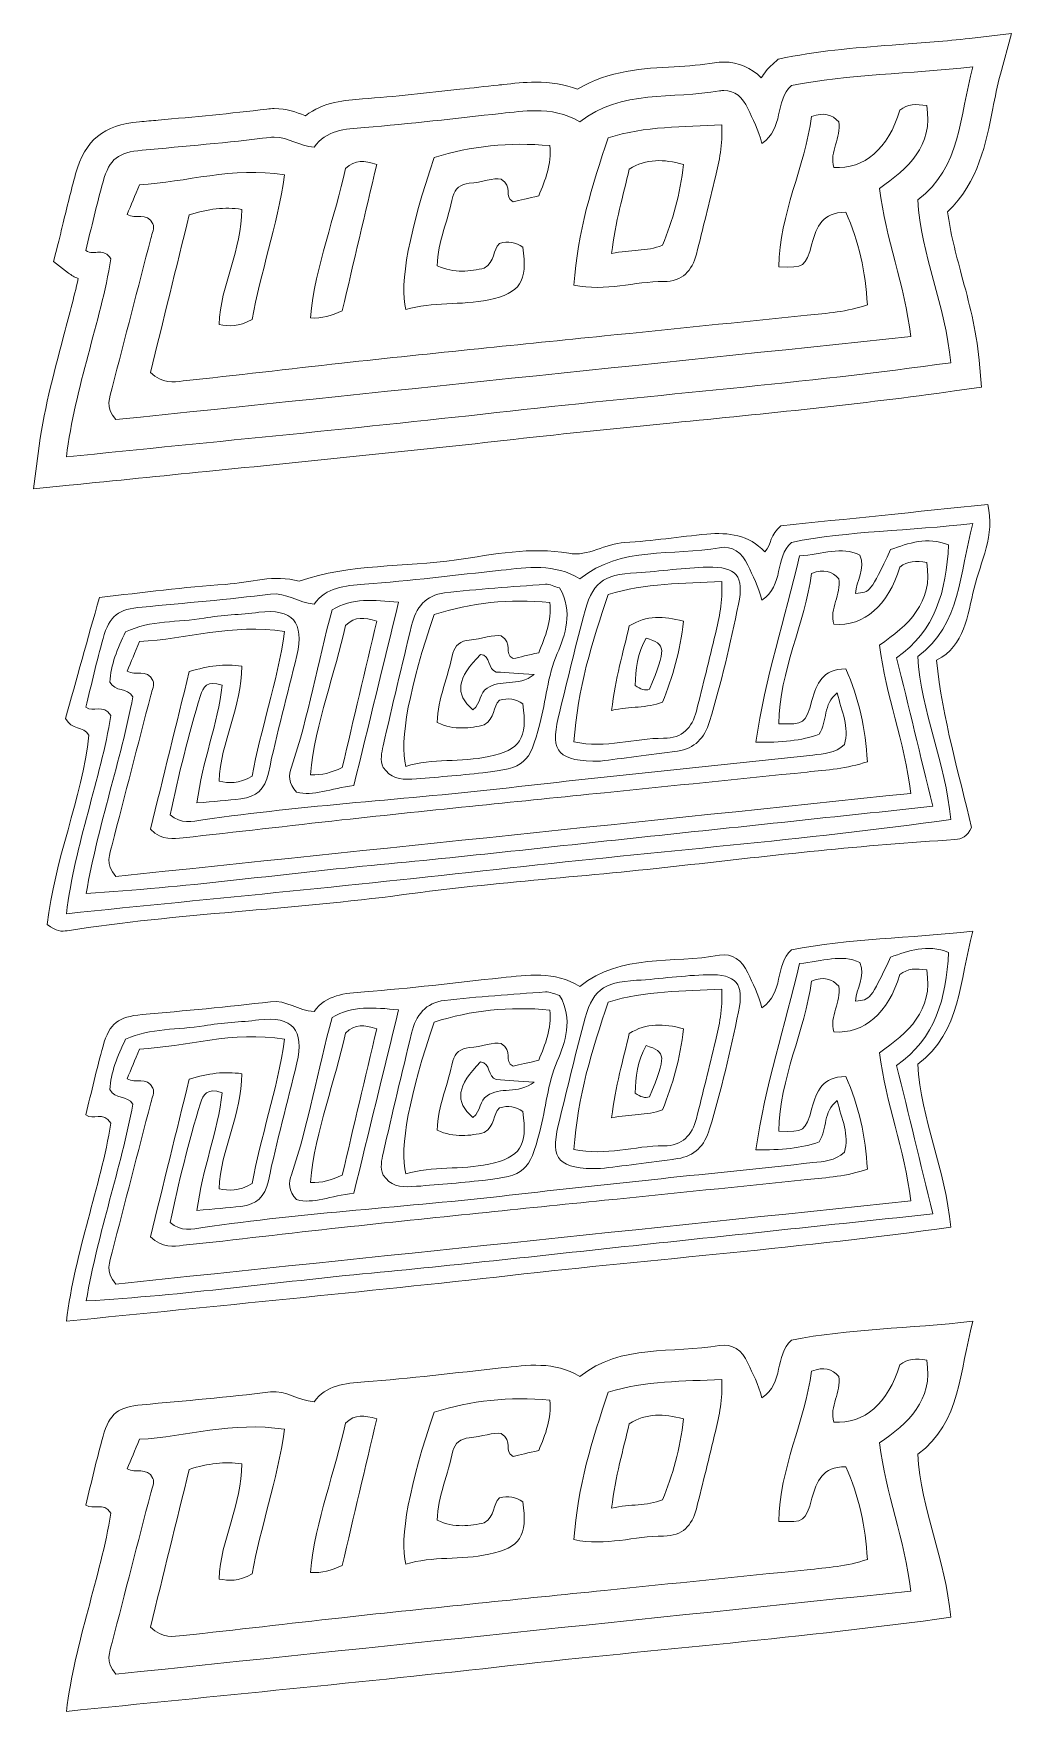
# Model space of a CAD drawing. Header units: inches. Extents: x 41 to 162, y 38 to 246.
import ezdxf

# ---------------------------------------------------------------- set-up
doc = ezdxf.new("R2010")
doc.units = ezdxf.units.IN
doc.header["$MEASUREMENT"] = 0
doc.layers.add('Calque 1', color=7, linetype='Continuous')

# ---------------------------------------------------------------- blocks, each defined once
blk = doc.blocks.new('block 2')
at = {"layer": 'Calque 1', "lineweight": 0}
for points, knots in [([(157.57, 86.29), (149.66, 85.37), (142.22, 85.39), (135.13, 83.96), (132.98, 82.02), (134.25, 78.66), (131.45, 76.81), (131.05, 78.54), (130.31, 79.8), (129.73, 81.13), (129.04, 82.69), (127.75, 83.58), (126.23, 83.3), (120.4, 82.25), (114.07, 83.56), (108.94, 79.46), (105.75, 81.38), (102.47, 80.87), (99.19, 80.52), (93.55, 79.92), (87.92, 79.21), (82.27, 78.79), (79.81, 78.6), (77.53, 78.42), (76.04, 76.33), (74.04, 76.46), (72.6, 77.8), (70.62, 77.56), (65.35, 76.9), (60.04, 76.45), (54.74, 75.96), (51.82, 75.69), (50.72, 74.94), (49.91, 72.06), (49.12, 69.25), (48.48, 66.39), (47.78, 63.56), (48.69, 62.86), (49.92, 64.04), (50.89, 62.54), (49.59, 54.63), (46.47, 46.76), (45.37, 38.02), (63.99, 39.93), (82.17, 41.64), (100.31, 43.69), (118.41, 45.73), (136.59, 47.11), (154.83, 49.67), (154.18, 56.8), (151.18, 62.99), (150.75, 69.83), (156.17, 73.87), (155.88, 80.1), (157.57, 86.29)], [0, 0, 0, 0, 1, 1, 1, 2, 2, 2, 3, 3, 3, 4, 4, 4, 5, 5, 5, 6, 6, 6, 7, 7, 7, 8, 8, 8, 9, 9, 9, 10, 10, 10, 11, 11, 11, 12, 12, 12, 13, 13, 13, 14, 14, 14, 15, 15, 15, 16, 16, 16, 17, 17, 17, 18, 18, 18, 18]), ([(51.04, 46.56), (52.62, 52.73), (54.23, 58.89), (55.82, 65.05), (55.99, 65.7), (56.3, 66.35), (56.09, 66.86), (55.33, 68.39), (53.89, 67.36), (52.9, 68.03), (53.38, 69.18), (53.85, 70.32), (54.43, 71.69), (60.21, 72), (65.89, 73.95), (72.39, 72.93), (71.43, 66.54), (69.4, 60.69), (68.36, 55.04), (66.67, 54.04), (65.48, 54.19), (64.27, 54.4), (64.47, 59.35), (67.11, 63.63), (67.08, 68.64), (64.91, 68.96), (62.97, 68.7), (60.58, 67.97), (58.98, 61.47), (57.34, 54.81), (55.78, 48.46), (57.3, 47.01), (58.62, 47.29), (59.82, 47.42), (66.37, 48.1), (72.9, 48.9), (79.45, 49.62), (85.09, 50.24), (90.74, 50.81), (96.39, 51.4), (101.58, 51.94), (106.78, 52.46), (111.98, 52.99), (120.34, 53.84), (128.69, 54.69), (137.05, 55.55), (139.51, 55.8), (141.99, 55.96), (144.52, 56.83), (144.27, 60.9), (143.48, 64.69), (141.83, 68.3), (138.92, 68.29), (138.23, 66.48), (137.66, 64.39), (136.87, 61.49), (136.68, 61.42), (133.54, 61.53), (133.64, 68.09), (136.79, 73.93), (137.6, 80.11), (139.16, 80.71), (140.14, 80.39), (140.97, 79.47), (141.33, 77.51), (139.77, 75.77), (140.37, 73.83), (144.14, 73.56), (147.08, 76.13), (148.54, 80.91), (149.46, 81.69), (150.56, 81.7), (151.86, 81.48), (152.74, 76.46), (149.5, 73.69), (146.03, 71.24), (146.74, 64.97), (149.14, 59.35), (149.89, 52.9), (116.81, 49.45), (84.01, 46.02), (51.49, 42.63), (50.13, 44.17), (50.74, 45.38), (51.04, 46.56)], [0, 0, 0, 0, 1, 1, 1, 2, 2, 2, 3, 3, 3, 4, 4, 4, 5, 5, 5, 6, 6, 6, 7, 7, 7, 8, 8, 8, 9, 9, 9, 10, 10, 10, 11, 11, 11, 12, 12, 12, 13, 13, 13, 14, 14, 14, 15, 15, 15, 16, 16, 16, 17, 17, 17, 18, 18, 18, 19, 19, 19, 20, 20, 20, 21, 21, 21, 22, 22, 22, 23, 23, 23, 24, 24, 24, 25, 25, 25, 26, 26, 26, 27, 27, 27, 28, 28, 28, 28]), ([(125.72, 72.67), (124.93, 69.48), (124.16, 66.28), (123.35, 63.1), (122.81, 61.03), (121.63, 59.71), (119.29, 59.72), (115.71, 59.73), (112.17, 58.43), (108.2, 59.28), (108.62, 65.81), (110.44, 71.61), (112.44, 77.51), (117.05, 78.96), (121.71, 78.84), (126.49, 79.1), (126.6, 76.61), (126.21, 74.64), (125.72, 72.67)], [0, 0, 0, 0, 1, 1, 1, 2, 2, 2, 3, 3, 3, 4, 4, 4, 5, 5, 5, 6, 6, 6, 6]), ([(103.84, 70.31), (102.52, 70.01), (101.54, 69.78), (100.69, 69.58), (99.4, 70.22), (100.76, 71.46), (99.18, 72.39), (98.3, 72.59), (96.77, 71.99), (95.23, 71.88), (94.25, 71.81), (93.41, 71.18), (93.22, 70.26), (92.64, 67.4), (91.37, 64.68), (91.26, 61.68), (93.42, 60.66), (95.39, 60.99), (97.1, 61.36), (98.46, 62.18), (98.11, 63.64), (98.99, 64.44), (100.04, 64.75), (100.99, 64.57), (101.87, 63.97), (102.51, 59.68), (101.55, 58.3), (97.65, 57.46), (94.2, 56.72), (90.69, 57.27), (87.38, 56.24), (86.53, 59.42), (87.9, 66.29), (90.9, 75.05), (95.44, 76.49), (100.2, 77), (105.21, 76.53), (105.44, 74.18), (104.67, 72.34), (103.84, 70.31)], [0, 0, 0, 0, 1, 1, 1, 2, 2, 2, 3, 3, 3, 4, 4, 4, 5, 5, 5, 6, 6, 6, 7, 7, 7, 8, 8, 8, 9, 9, 9, 10, 10, 10, 11, 11, 11, 12, 12, 12, 13, 13, 13, 13]), ([(83.78, 74.22), (82.35, 68.11), (80.94, 62.13), (79.52, 56.09), (78.11, 55.45), (77.06, 55.13), (75.57, 55.2), (76.2, 61.78), (78.69, 67.74), (79.91, 73.68), (81.15, 74.87), (82.2, 74.66), (83.78, 74.22)], [0, 0, 0, 0, 1, 1, 1, 2, 2, 2, 3, 3, 3, 4, 4, 4, 4]), ([(121.74, 74.22), (119.26, 74.86), (117.21, 74.97), (115.03, 73.62), (114.33, 70.41), (113.31, 67.14), (112.86, 63.18), (115.23, 63.7), (117.14, 63.42), (119.17, 64.19), (120.39, 67.27), (121.37, 70.46), (121.74, 74.22)], [0, 0, 0, 0, 1, 1, 1, 2, 2, 2, 3, 3, 3, 4, 4, 4, 4])]:
    blk.add_open_spline(points, degree=3, knots=knots, dxfattribs=at)

msp = doc.modelspace()

# ---------------------------------------------------------------- linework, layer by layer
at = {"layer": 'Calque 1', "lineweight": 0}
for points, knots in [([(162.35, 245.62), (162.35, 245.62), (157.17, 245.02), (157.17, 245.02), (154.23, 244.68), (151.31, 244.46), (148.49, 244.26), (143.63, 243.91), (139.05, 243.57), (134.44, 242.64), (134.44, 242.64), (133.49, 242.45), (133.49, 242.45), (133.49, 242.45), (132.77, 241.81), (132.77, 241.81), (132.18, 241.28), (131.73, 240.71), (131.39, 240.13), (130.15, 241.39), (128.54, 242.1), (126.77, 242.1), (126.38, 242.1), (125.99, 242.07), (125.6, 242), (124.04, 241.72), (122.38, 241.62), (120.62, 241.52), (116.81, 241.31), (112.57, 241.07), (108.62, 238.73), (107.06, 239.32), (105.35, 239.6), (103.46, 239.6), (102.05, 239.6), (100.72, 239.46), (99.43, 239.31), (99.22, 239.29), (99.02, 239.27), (98.82, 239.25), (97.24, 239.08), (95.63, 238.9), (94.08, 238.73), (90.12, 238.28), (86.02, 237.83), (82.01, 237.53), (79.91, 237.37), (77.21, 237.17), (74.96, 235.46), (74.93, 235.47), (74.9, 235.48), (74.87, 235.49), (73.88, 235.87), (72.65, 236.34), (71.11, 236.34), (70.8, 236.34), (70.49, 236.32), (70.19, 236.28), (65.73, 235.72), (61.15, 235.31), (56.73, 234.91), (55.96, 234.84), (55.19, 234.77), (54.42, 234.7), (49.93, 234.28), (47.71, 232.48), (46.52, 228.25), (45.95, 226.22), (45.45, 224.17), (44.98, 222.2), (44.77, 221.34), (44.57, 220.48), (44.36, 219.63), (44.36, 219.63), (43.8, 217.4), (43.8, 217.4), (43.8, 217.4), (45.62, 215.99), (45.62, 215.99), (45.99, 215.71), (46.4, 215.48), (46.83, 215.32), (46.31, 212.93), (45.66, 210.52), (44.99, 208), (43.77, 203.45), (42.51, 198.75), (41.87, 193.68), (41.87, 193.68), (41.31, 189.28), (41.31, 189.28), (41.31, 189.28), (45.73, 189.73), (45.73, 189.73), (51.43, 190.31), (57.17, 190.89), (62.72, 191.44), (75.2, 192.69), (88.1, 193.98), (100.7, 195.4), (107.27, 196.15), (113.97, 196.81), (120.46, 197.46), (131.86, 198.59), (143.65, 199.76), (155.32, 201.4), (155.32, 201.4), (158.65, 201.86), (158.65, 201.86), (158.65, 201.86), (158.34, 205.21), (158.34, 205.21), (158, 208.99), (157.08, 212.42), (156.18, 215.74), (155.46, 218.43), (154.77, 220.99), (154.44, 223.56), (158.28, 227.29), (159.21, 232.06), (160.04, 236.33), (160.31, 237.74), (160.6, 239.2), (160.98, 240.59), (160.98, 240.59), (162.35, 245.62), (162.35, 245.62), (162.35, 245.62), (162.35, 245.62), (162.35, 245.62)], [0, 0, 0, 0, 1, 1, 1, 2, 2, 2, 3, 3, 3, 4, 4, 4, 5, 5, 5, 6, 6, 6, 7, 7, 7, 8, 8, 8, 9, 9, 9, 10, 10, 10, 11, 11, 11, 12, 12, 12, 13, 13, 13, 14, 14, 14, 15, 15, 15, 16, 16, 16, 17, 17, 17, 18, 18, 18, 19, 19, 19, 20, 20, 20, 21, 21, 21, 22, 22, 22, 23, 23, 23, 24, 24, 24, 25, 25, 25, 26, 26, 26, 27, 27, 27, 28, 28, 28, 29, 29, 29, 30, 30, 30, 31, 31, 31, 32, 32, 32, 33, 33, 33, 34, 34, 34, 35, 35, 35, 36, 36, 36, 37, 37, 37, 38, 38, 38, 39, 39, 39, 40, 40, 40, 41, 41, 41, 42, 42, 42, 43, 43, 43, 43]), ([(157.57, 241.51), (155.88, 235.33), (156.17, 229.1), (150.75, 225.05), (151.18, 218.22), (154.18, 212.02), (154.83, 204.89), (136.59, 202.34), (118.41, 200.95), (100.31, 198.91), (82.17, 196.86), (63.99, 195.15), (45.37, 193.24), (46.47, 201.99), (49.59, 209.85), (50.89, 217.76), (50.45, 218.45), (49.95, 218.57), (49.45, 218.57), (49.17, 218.57), (48.89, 218.53), (48.62, 218.53), (48.32, 218.53), (48.04, 218.58), (47.78, 218.78), (48.48, 221.61), (49.12, 224.47), (49.91, 227.29), (50.72, 230.16), (51.82, 230.91), (54.74, 231.18), (60.04, 231.67), (65.35, 232.12), (70.62, 232.78), (70.79, 232.8), (70.95, 232.81), (71.11, 232.81), (72.84, 232.81), (74.21, 231.67), (76.04, 231.56), (77.53, 233.64), (79.81, 233.82), (82.27, 234.01), (87.92, 234.43), (93.55, 235.14), (99.19, 235.74), (100.62, 235.89), (102.04, 236.07), (103.46, 236.07), (105.3, 236.07), (107.14, 235.77), (108.94, 234.68), (114.07, 238.78), (120.4, 237.47), (126.23, 238.53), (126.41, 238.56), (126.59, 238.58), (126.77, 238.58), (128.06, 238.58), (129.12, 237.72), (129.73, 236.35), (130.31, 235.02), (131.05, 233.77), (131.45, 232.03), (134.25, 233.88), (132.98, 237.25), (135.13, 239.19), (142.22, 240.61), (149.66, 240.59), (157.57, 241.51)], [0, 0, 0, 0, 1, 1, 1, 2, 2, 2, 3, 3, 3, 4, 4, 4, 5, 5, 5, 6, 6, 6, 7, 7, 7, 8, 8, 8, 9, 9, 9, 10, 10, 10, 11, 11, 11, 12, 12, 12, 13, 13, 13, 14, 14, 14, 15, 15, 15, 16, 16, 16, 17, 17, 17, 18, 18, 18, 19, 19, 19, 20, 20, 20, 21, 21, 21, 22, 22, 22, 23, 23, 23, 23]), ([(51.04, 201.78), (52.62, 207.95), (54.23, 214.11), (55.82, 220.27), (55.99, 220.93), (56.3, 221.57), (56.09, 222.09), (55.33, 223.61), (53.89, 222.58), (52.9, 223.25), (53.38, 224.4), (53.85, 225.54), (54.43, 226.91), (60.21, 227.22), (65.89, 229.18), (72.39, 228.15), (71.43, 221.76), (69.4, 215.91), (68.36, 210.26), (66.67, 209.26), (65.48, 209.41), (64.27, 209.63), (64.47, 214.57), (67.11, 218.86), (67.08, 223.87), (64.91, 224.18), (62.97, 223.93), (60.58, 223.19), (58.98, 216.69), (57.34, 210.04), (55.78, 203.69), (57.3, 202.23), (58.62, 202.51), (59.82, 202.64), (66.37, 203.33), (72.9, 204.12), (79.45, 204.84), (85.09, 205.46), (90.74, 206.04), (96.39, 206.62), (101.58, 207.16), (106.78, 207.68), (111.98, 208.21), (120.34, 209.06), (128.69, 209.91), (137.05, 210.77), (139.51, 211.02), (141.99, 211.18), (144.52, 212.05), (144.27, 216.12), (143.48, 219.91), (141.83, 223.52), (138.92, 223.51), (138.23, 221.71), (137.66, 219.62), (136.87, 216.71), (136.68, 216.65), (133.54, 216.75), (133.64, 223.32), (136.79, 229.16), (137.6, 235.34), (139.16, 235.94), (140.14, 235.61), (140.97, 234.69), (141.33, 232.74), (139.77, 230.99), (140.37, 229.05), (144.14, 228.78), (147.08, 231.35), (148.54, 236.13), (149.46, 236.91), (150.56, 236.92), (151.86, 236.71), (152.74, 231.68), (149.5, 228.91), (146.03, 226.47), (146.74, 220.2), (149.14, 214.58), (149.89, 208.12), (116.81, 204.67), (84.01, 201.24), (51.49, 197.85), (50.13, 199.4), (50.74, 200.6), (51.04, 201.78)], [0, 0, 0, 0, 1, 1, 1, 2, 2, 2, 3, 3, 3, 4, 4, 4, 5, 5, 5, 6, 6, 6, 7, 7, 7, 8, 8, 8, 9, 9, 9, 10, 10, 10, 11, 11, 11, 12, 12, 12, 13, 13, 13, 14, 14, 14, 15, 15, 15, 16, 16, 16, 17, 17, 17, 18, 18, 18, 19, 19, 19, 20, 20, 20, 21, 21, 21, 22, 22, 22, 23, 23, 23, 24, 24, 24, 25, 25, 25, 26, 26, 26, 27, 27, 27, 28, 28, 28, 28]), ([(126.49, 234.33), (121.71, 234.07), (117.05, 234.18), (112.44, 232.73), (110.44, 226.83), (108.62, 221.03), (108.2, 214.5), (112.17, 213.65), (115.71, 214.96), (119.29, 214.94), (121.63, 214.94), (122.81, 216.25), (123.35, 218.32), (124.16, 221.51), (124.93, 224.7), (125.72, 227.89), (126.21, 229.86), (126.6, 231.84), (126.49, 234.33)], [0, 0, 0, 0, 1, 1, 1, 2, 2, 2, 3, 3, 3, 4, 4, 4, 5, 5, 5, 6, 6, 6, 6]), ([(103.84, 225.53), (102.52, 225.23), (101.54, 225), (100.69, 224.8), (99.4, 225.45), (100.76, 226.68), (99.18, 227.61), (98.3, 227.81), (96.77, 227.21), (95.23, 227.1), (94.25, 227.03), (93.41, 226.4), (93.22, 225.48), (92.64, 222.62), (91.37, 219.9), (91.26, 216.9), (93.42, 215.88), (95.39, 216.21), (97.1, 216.59), (98.46, 217.4), (98.11, 218.87), (98.99, 219.66), (100.04, 219.97), (100.99, 219.79), (101.87, 219.2), (102.51, 214.91), (101.55, 213.52), (97.65, 212.68), (94.2, 211.95), (90.69, 212.49), (87.38, 211.47), (86.53, 214.65), (87.9, 221.51), (90.9, 230.27), (95.44, 231.71), (100.2, 232.22), (105.21, 231.75), (105.44, 229.4), (104.67, 227.56), (103.84, 225.53)], [0, 0, 0, 0, 1, 1, 1, 2, 2, 2, 3, 3, 3, 4, 4, 4, 5, 5, 5, 6, 6, 6, 7, 7, 7, 8, 8, 8, 9, 9, 9, 10, 10, 10, 11, 11, 11, 12, 12, 12, 13, 13, 13, 13]), ([(83.78, 229.44), (82.35, 223.34), (80.94, 217.35), (79.52, 211.32), (78.11, 210.68), (77.06, 210.36), (75.57, 210.43), (76.2, 217), (78.69, 222.97), (79.91, 228.91), (81.15, 230.09), (82.2, 229.89), (83.78, 229.44)], [0, 0, 0, 0, 1, 1, 1, 2, 2, 2, 3, 3, 3, 4, 4, 4, 4]), ([(119.17, 219.42), (117.14, 218.64), (115.23, 218.92), (112.86, 218.4), (113.31, 222.36), (114.33, 225.63), (115.03, 228.84), (117.21, 230.19), (119.26, 230.08), (121.74, 229.44), (121.37, 225.69), (120.39, 222.5), (119.17, 219.42)], [0, 0, 0, 0, 1, 1, 1, 2, 2, 2, 3, 3, 3, 4, 4, 4, 4]), ([(43, 135.38), (43.88, 143.33), (47.27, 150.92), (48.17, 158.81), (47.47, 160), (46, 159.37), (45.27, 160.87), (46.59, 165.61), (48.01, 170.69), (49.46, 175.86), (54.94, 176.44), (59.99, 177.15), (65.07, 177.47), (68.1, 177.66), (71.12, 178.77), (74.19, 177.85), (80.49, 180.09), (87.19, 179.55), (93.67, 180.5), (98.22, 181.17), (102.83, 182.15), (107.55, 181.31), (109.93, 180.88), (112.08, 182.53), (114.5, 182.65), (117.89, 182.83), (121.27, 183.38), (124.65, 183.69), (127.32, 183.93), (129.86, 183.58), (131.82, 181.5), (132.68, 182.4), (132.45, 183.64), (133.82, 184.72), (141.9, 185.55), (150.54, 186.44), (159.42, 187.36), (160.35, 183.53), (158.53, 180.29), (157.72, 176.99), (156.91, 173.66), (156.62, 169.87), (153.09, 168.09), (153.8, 160.72), (155.91, 154), (157.39, 147.38), (156.9, 146.29), (156.18, 145.94), (155.36, 145.89), (144.07, 145.22), (132.83, 143.95), (121.59, 142.67), (110.1, 141.36), (98.54, 140.63), (87.09, 139.08), (73.26, 137.21), (59.29, 136.78), (45.49, 134.62), (44.81, 134.51), (44.13, 134.49), (43, 135.38)], [0, 0, 0, 0, 1, 1, 1, 2, 2, 2, 3, 3, 3, 4, 4, 4, 5, 5, 5, 6, 6, 6, 7, 7, 7, 8, 8, 8, 9, 9, 9, 10, 10, 10, 11, 11, 11, 12, 12, 12, 13, 13, 13, 14, 14, 14, 15, 15, 15, 16, 16, 16, 17, 17, 17, 18, 18, 18, 19, 19, 19, 20, 20, 20, 20]), ([(45.37, 136.72), (63.99, 138.63), (82.17, 140.34), (100.31, 142.39), (118.41, 144.43), (136.59, 145.82), (154.83, 148.37), (154.18, 155.5), (151.18, 161.7), (150.75, 168.53), (156.17, 172.58), (155.88, 178.81), (157.57, 185), (149.66, 184.08), (142.22, 184.09), (135.13, 182.67), (132.98, 180.73), (134.25, 177.36), (131.45, 175.51), (131.05, 177.25), (130.31, 178.51), (129.73, 179.83), (129.04, 181.39), (127.75, 182.28), (126.23, 182.01), (120.4, 180.95), (114.07, 182.26), (108.94, 178.16), (105.75, 180.08), (102.47, 179.57), (99.19, 179.22), (93.55, 178.62), (87.92, 177.91), (82.27, 177.49), (79.81, 177.31), (77.53, 177.12), (76.04, 175.04), (74.04, 175.16), (72.6, 176.51), (70.62, 176.26), (65.35, 175.6), (60.04, 175.15), (54.74, 174.66), (51.82, 174.4), (50.72, 173.64), (49.91, 170.77), (49.12, 167.95), (48.48, 165.09), (47.78, 162.26), (48.69, 161.56), (49.92, 162.75), (50.89, 161.24), (49.59, 153.33), (46.47, 145.47), (45.37, 136.72)], [0, 0, 0, 0, 1, 1, 1, 2, 2, 2, 3, 3, 3, 4, 4, 4, 5, 5, 5, 6, 6, 6, 7, 7, 7, 8, 8, 8, 9, 9, 9, 10, 10, 10, 11, 11, 11, 12, 12, 12, 13, 13, 13, 14, 14, 14, 15, 15, 15, 16, 16, 16, 17, 17, 17, 18, 18, 18, 18]), ([(136.11, 180.98), (139, 181.23), (141.3, 182.22), (143.59, 181.1), (144.35, 179.32), (143.1, 177.91), (143.04, 176.35), (144.88, 176.48), (144.88, 176.48), (147.39, 181.77), (149.61, 182.55), (151.91, 183.44), (154.57, 182.35), (154.28, 176.68), (152.93, 171.7), (148.14, 168.39), (149.65, 162.21), (151.06, 156.4), (152.61, 150.01), (140.76, 148.75), (129.22, 147.52), (117.67, 146.3), (106.16, 145.08), (94.65, 143.77), (83.12, 142.69), (71.53, 141.59), (59.99, 139.95), (47.83, 139.24), (49.34, 147.89), (52.12, 155.68), (53.6, 163.57), (52.87, 164.75), (51.43, 164.12), (50.75, 165.38), (50.86, 167.47), (51.69, 169.55), (52.71, 171.6), (55.8, 173.06), (59.19, 172.74), (62.42, 173.29), (64.64, 173.67), (66.93, 173.73), (69.19, 174.01), (73.37, 174.52), (74.87, 172.75), (73.9, 168.68), (72.73, 163.82), (71.42, 159), (70.38, 154.12), (69.95, 152.09), (68.87, 151.16), (66.98, 150.94), (65.32, 150.74), (63.65, 150.62), (61.54, 150.43), (62.16, 155.6), (64.17, 160.22), (64.64, 165), (62.8, 165.65), (62.29, 164.72), (61.98, 163.72), (60.49, 158.84), (59.27, 153.91), (58.22, 148.94), (59.55, 147.77), (60.98, 148.13), (62.25, 148.32), (74.84, 150.17), (87.55, 150.85), (100.19, 152.31), (112.71, 153.75), (125.24, 155.01), (137.77, 156.35), (139.13, 156.49), (140.5, 156.57), (141.67, 157.65), (142.33, 159.8), (141.34, 161.73), (140.78, 164.03), (138.98, 162.63), (139.62, 160.63), (138.53, 158.92), (136.37, 158.12), (133.86, 157.91), (130.71, 157.93), (131.87, 165.91), (134.33, 173.26), (136.11, 180.98)], [0, 0, 0, 0, 1, 1, 1, 2, 2, 2, 3, 3, 3, 4, 4, 4, 5, 5, 5, 6, 6, 6, 7, 7, 7, 8, 8, 8, 9, 9, 9, 10, 10, 10, 11, 11, 11, 12, 12, 12, 13, 13, 13, 14, 14, 14, 15, 15, 15, 16, 16, 16, 17, 17, 17, 18, 18, 18, 19, 19, 19, 20, 20, 20, 21, 21, 21, 22, 22, 22, 23, 23, 23, 24, 24, 24, 25, 25, 25, 26, 26, 26, 27, 27, 27, 28, 28, 28, 29, 29, 29, 29]), ([(144.52, 155.53), (141.99, 154.66), (139.51, 154.5), (137.05, 154.25), (128.69, 153.39), (120.34, 152.54), (111.98, 151.69), (106.78, 151.16), (101.58, 150.64), (96.39, 150.1), (90.74, 149.52), (85.09, 148.94), (79.45, 148.32), (72.9, 147.6), (66.37, 146.81), (59.82, 146.12), (58.62, 146), (57.3, 145.71), (55.78, 147.17), (57.34, 153.52), (58.98, 160.17), (60.58, 166.67), (62.97, 167.41), (64.91, 167.66), (67.08, 167.35), (67.11, 162.34), (64.47, 158.05), (64.27, 153.11), (65.48, 152.89), (66.67, 152.74), (68.36, 153.75), (69.4, 159.4), (71.43, 165.24), (72.39, 171.63), (65.89, 172.66), (60.21, 170.7), (54.43, 170.39), (53.85, 169.02), (53.38, 167.88), (52.9, 166.73), (53.89, 166.06), (55.33, 167.1), (56.09, 165.57), (56.3, 165.05), (55.99, 164.41), (55.82, 163.76), (54.23, 157.59), (52.62, 151.43), (51.04, 145.26), (50.74, 144.09), (50.13, 142.88), (51.49, 141.33), (84.01, 144.73), (116.81, 148.15), (149.89, 151.61), (149.14, 158.06), (146.74, 163.68), (146.03, 169.95), (149.5, 172.39), (152.74, 175.16), (151.86, 180.19), (150.56, 180.4), (149.46, 180.39), (148.54, 179.61), (147.08, 174.83), (144.14, 172.26), (140.37, 172.53), (139.77, 174.47), (141.33, 176.22), (140.97, 178.17), (140.14, 179.09), (139.16, 179.42), (137.6, 178.82), (136.79, 172.64), (133.64, 166.8), (133.54, 160.23), (136.68, 160.13), (136.87, 160.2), (137.66, 163.1), (138.23, 165.19), (138.92, 167), (141.83, 167), (143.48, 163.39), (144.27, 159.6), (144.52, 155.53)], [0, 0, 0, 0, 1, 1, 1, 2, 2, 2, 3, 3, 3, 4, 4, 4, 5, 5, 5, 6, 6, 6, 7, 7, 7, 8, 8, 8, 9, 9, 9, 10, 10, 10, 11, 11, 11, 12, 12, 12, 13, 13, 13, 14, 14, 14, 15, 15, 15, 16, 16, 16, 17, 17, 17, 18, 18, 18, 19, 19, 19, 20, 20, 20, 21, 21, 21, 22, 22, 22, 23, 23, 23, 24, 24, 24, 25, 25, 25, 26, 26, 26, 27, 27, 27, 28, 28, 28, 28]), ([(111.47, 155.61), (106.27, 155.52), (105.25, 156.76), (106.26, 160.94), (107.26, 165.13), (108.28, 169.32), (109.36, 173.49), (110.46, 177.74), (111.68, 178.65), (115.96, 178.91), (118.9, 179.08), (121.82, 179.52), (124.76, 179.6), (128.32, 179.68), (129.29, 178.48), (128.56, 175.03), (127.54, 170.15), (126.45, 165.29), (124.99, 160.52), (124.35, 158.45), (123.15, 157.15), (121.02, 156.85), (117.55, 156.35), (114.06, 155.94), (111.47, 155.61)], [0, 0, 0, 0, 1, 1, 1, 2, 2, 2, 3, 3, 3, 4, 4, 4, 5, 5, 5, 6, 6, 6, 7, 7, 7, 8, 8, 8, 8]), ([(106.43, 177.03), (108.15, 174.07), (107.08, 171.16), (106.13, 168.92), (104.91, 166.05), (104.72, 163.08), (103.97, 160.2), (102.69, 155.26), (102.14, 154.73), (96.93, 154.16), (94, 153.83), (91.07, 153.59), (88.14, 153.38), (86.65, 153.27), (85.45, 153.54), (84.6, 154.81), (84.17, 155.72), (84.39, 156.65), (84.59, 157.5), (85.72, 162.47), (86.91, 167.43), (88.09, 172.39), (88.62, 174.57), (89.87, 176.16), (92.16, 176.42), (96.32, 176.88), (100.5, 177.17), (104.67, 177.48), (105.2, 177.52), (105.75, 177.21), (106.43, 177.03)], [0, 0, 0, 0, 1, 1, 1, 2, 2, 2, 3, 3, 3, 4, 4, 4, 5, 5, 5, 6, 6, 6, 7, 7, 7, 8, 8, 8, 9, 9, 9, 10, 10, 10, 10]), ([(108.2, 157.98), (112.17, 157.14), (115.71, 158.44), (119.29, 158.43), (121.63, 158.42), (122.81, 159.73), (123.35, 161.8), (124.16, 164.99), (124.93, 168.18), (125.72, 171.37), (126.21, 173.34), (126.6, 175.32), (126.49, 177.81), (121.71, 177.55), (117.05, 177.66), (112.44, 176.21), (110.44, 170.31), (108.62, 164.51), (108.2, 157.98)], [0, 0, 0, 0, 1, 1, 1, 2, 2, 2, 3, 3, 3, 4, 4, 4, 5, 5, 5, 6, 6, 6, 6]), ([(80.95, 152.58), (78.07, 152.25), (75.95, 151.18), (73.86, 151.77), (72.8, 152.84), (72.9, 153.91), (73.22, 154.86), (75.38, 161.19), (76.45, 167.81), (78.27, 174.31), (80.75, 175.83), (83.39, 175.53), (86.5, 175.26), (84.6, 167.5), (82.79, 160.1), (80.95, 152.58)], [0, 0, 0, 0, 1, 1, 1, 2, 2, 2, 3, 3, 3, 4, 4, 4, 5, 5, 5, 5]), ([(103.84, 169.01), (104.67, 171.04), (105.44, 172.88), (105.21, 175.23), (100.2, 175.7), (95.44, 175.19), (90.9, 173.75), (87.9, 164.99), (86.53, 158.13), (87.38, 154.95), (90.69, 155.97), (94.2, 155.43), (97.65, 156.16), (101.55, 157), (102.51, 158.39), (101.87, 162.68), (100.99, 163.28), (100.04, 163.45), (98.99, 163.14), (98.11, 162.35), (98.46, 160.88), (97.1, 160.07), (95.39, 159.69), (93.42, 159.36), (91.26, 160.38), (91.37, 163.38), (92.64, 166.1), (93.22, 168.96), (93.41, 169.88), (94.25, 170.51), (95.23, 170.58), (96.77, 170.7), (98.3, 171.3), (99.18, 171.09), (100.76, 170.16), (99.4, 168.93), (100.69, 168.28), (101.54, 168.48), (102.52, 168.71), (103.84, 169.01)], [0, 0, 0, 0, 1, 1, 1, 2, 2, 2, 3, 3, 3, 4, 4, 4, 5, 5, 5, 6, 6, 6, 7, 7, 7, 8, 8, 8, 9, 9, 9, 10, 10, 10, 11, 11, 11, 12, 12, 12, 13, 13, 13, 13]), ([(79.52, 154.8), (80.94, 160.83), (82.35, 166.82), (83.78, 172.92), (82.2, 173.37), (81.15, 173.57), (79.91, 172.39), (78.69, 166.45), (76.2, 160.48), (75.57, 153.91), (77.06, 153.84), (78.11, 154.16), (79.52, 154.8)], [0, 0, 0, 0, 1, 1, 1, 2, 2, 2, 3, 3, 3, 4, 4, 4, 4]), ([(121.74, 172.92), (121.37, 169.17), (120.39, 165.98), (119.17, 162.9), (117.14, 162.12), (115.23, 162.4), (112.86, 161.88), (113.31, 165.84), (114.33, 169.11), (115.03, 172.32), (117.21, 173.67), (119.26, 173.56), (121.74, 172.92)], [0, 0, 0, 0, 1, 1, 1, 2, 2, 2, 3, 3, 3, 4, 4, 4, 4]), ([(117.55, 164.5), (119.64, 169.57), (119.62, 170.05), (117.12, 170.83), (116.05, 168.96), (115.79, 166.94), (115.79, 164.95), (116.46, 164.49), (116.96, 164.29), (117.55, 164.5)], [0, 0, 0, 0, 1, 1, 1, 2, 2, 2, 3, 3, 3, 3]), ([(95.7, 161.94), (96.74, 162.77), (96.49, 164.09), (97.44, 164.61), (99.04, 165.81), (101.25, 164.73), (103.29, 166.32), (101.39, 166.44), (99.99, 166.53), (98.59, 166.62), (97.44, 166.94), (97.93, 168.69), (96.65, 168.81), (93.73, 165.91), (93.39, 163.87), (95.7, 161.94)], [0, 0, 0, 0, 1, 1, 1, 2, 2, 2, 3, 3, 3, 4, 4, 4, 5, 5, 5, 5]), ([(45.37, 86.29), (63.99, 88.2), (82.17, 89.92), (100.31, 91.96), (118.41, 94), (136.59, 95.39), (154.83, 97.94), (154.18, 105.07), (151.18, 111.27), (150.75, 118.1), (156.17, 122.15), (155.88, 128.38), (157.57, 134.57), (149.66, 133.65), (142.22, 133.67), (135.13, 132.24), (132.98, 130.3), (134.25, 126.94), (131.45, 125.08), (131.05, 126.82), (130.31, 128.08), (129.73, 129.4), (129.04, 130.96), (127.75, 131.86), (126.23, 131.58), (120.4, 130.52), (114.07, 131.83), (108.94, 127.73), (105.75, 129.65), (102.47, 129.14), (99.19, 128.79), (93.55, 128.19), (87.92, 127.48), (82.27, 127.06), (79.81, 126.88), (77.53, 126.69), (76.04, 124.61), (74.04, 124.73), (72.6, 126.08), (70.62, 125.83), (65.35, 125.17), (60.04, 124.72), (54.74, 124.23), (51.82, 123.97), (50.72, 123.21), (49.91, 120.34), (49.12, 117.52), (48.48, 114.66), (47.78, 111.83), (48.69, 111.13), (49.92, 112.32), (50.89, 110.81), (49.59, 102.9), (46.47, 95.04), (45.37, 86.29)], [0, 0, 0, 0, 1, 1, 1, 2, 2, 2, 3, 3, 3, 4, 4, 4, 5, 5, 5, 6, 6, 6, 7, 7, 7, 8, 8, 8, 9, 9, 9, 10, 10, 10, 11, 11, 11, 12, 12, 12, 13, 13, 13, 14, 14, 14, 15, 15, 15, 16, 16, 16, 17, 17, 17, 18, 18, 18, 18]), ([(136.11, 130.55), (139, 130.8), (141.3, 131.79), (143.59, 130.67), (144.35, 128.89), (143.1, 127.48), (143.04, 125.92), (144.88, 126.05), (144.88, 126.05), (147.39, 131.34), (149.61, 132.13), (151.91, 133.01), (154.57, 131.93), (154.28, 126.25), (152.93, 121.27), (148.14, 117.96), (149.65, 111.78), (151.06, 105.97), (152.61, 99.58), (140.76, 98.32), (129.22, 97.09), (117.67, 95.87), (106.16, 94.65), (94.65, 93.34), (83.12, 92.26), (71.53, 91.16), (59.99, 89.53), (47.83, 88.81), (49.34, 97.46), (52.12, 105.25), (53.6, 113.14), (52.87, 114.33), (51.43, 113.69), (50.75, 114.95), (50.86, 117.04), (51.69, 119.12), (52.71, 121.18), (55.8, 122.63), (59.19, 122.31), (62.42, 122.86), (64.64, 123.24), (66.93, 123.3), (69.19, 123.58), (73.37, 124.09), (74.87, 122.32), (73.9, 118.25), (72.73, 113.39), (71.42, 108.57), (70.38, 103.69), (69.95, 101.66), (68.87, 100.73), (66.98, 100.51), (65.32, 100.31), (63.65, 100.19), (61.54, 100), (62.16, 105.17), (64.17, 109.79), (64.64, 114.57), (62.8, 115.23), (62.29, 114.29), (61.98, 113.29), (60.49, 108.42), (59.27, 103.48), (58.22, 98.51), (59.55, 97.34), (60.98, 97.7), (62.25, 97.89), (74.84, 99.74), (87.55, 100.42), (100.19, 101.88), (112.71, 103.32), (125.24, 104.58), (137.77, 105.92), (139.13, 106.06), (140.5, 106.14), (141.67, 107.22), (142.33, 109.37), (141.34, 111.3), (140.78, 113.6), (138.98, 112.2), (139.62, 110.2), (138.53, 108.49), (136.37, 107.69), (133.86, 107.48), (130.71, 107.5), (131.87, 115.48), (134.33, 122.83), (136.11, 130.55)], [0, 0, 0, 0, 1, 1, 1, 2, 2, 2, 3, 3, 3, 4, 4, 4, 5, 5, 5, 6, 6, 6, 7, 7, 7, 8, 8, 8, 9, 9, 9, 10, 10, 10, 11, 11, 11, 12, 12, 12, 13, 13, 13, 14, 14, 14, 15, 15, 15, 16, 16, 16, 17, 17, 17, 18, 18, 18, 19, 19, 19, 20, 20, 20, 21, 21, 21, 22, 22, 22, 23, 23, 23, 24, 24, 24, 25, 25, 25, 26, 26, 26, 27, 27, 27, 28, 28, 28, 29, 29, 29, 29]), ([(144.52, 105.1), (141.99, 104.23), (139.51, 104.07), (137.05, 103.82), (128.69, 102.96), (120.34, 102.11), (111.98, 101.26), (106.78, 100.73), (101.58, 100.21), (96.39, 99.67), (90.74, 99.09), (85.09, 98.51), (79.45, 97.89), (72.9, 97.17), (66.37, 96.38), (59.82, 95.69), (58.62, 95.57), (57.3, 95.28), (55.78, 96.74), (57.34, 103.09), (58.98, 109.74), (60.58, 116.25), (62.97, 116.98), (64.91, 117.23), (67.08, 116.92), (67.11, 111.91), (64.47, 107.62), (64.27, 102.68), (65.48, 102.46), (66.67, 102.32), (68.36, 103.32), (69.4, 108.97), (71.43, 114.81), (72.39, 121.2), (65.89, 122.23), (60.21, 120.27), (54.43, 119.97), (53.85, 118.59), (53.38, 117.46), (52.9, 116.3), (53.89, 115.63), (55.33, 116.67), (56.09, 115.14), (56.3, 114.62), (55.99, 113.98), (55.82, 113.33), (54.23, 107.16), (52.62, 101), (51.04, 94.83), (50.74, 93.66), (50.13, 92.45), (51.49, 90.9), (84.01, 94.3), (116.81, 97.72), (149.89, 101.18), (149.14, 107.63), (146.74, 113.25), (146.03, 119.52), (149.5, 121.96), (152.74, 124.73), (151.86, 129.76), (150.56, 129.97), (149.46, 129.96), (148.54, 129.18), (147.08, 124.4), (144.14, 121.83), (140.37, 122.1), (139.77, 124.04), (141.33, 125.79), (140.97, 127.74), (140.14, 128.67), (139.16, 128.99), (137.6, 128.39), (136.79, 122.21), (133.64, 116.37), (133.54, 109.81), (136.68, 109.7), (136.87, 109.77), (137.66, 112.67), (138.23, 114.76), (138.92, 116.57), (141.83, 116.57), (143.48, 112.96), (144.27, 109.17), (144.52, 105.1)], [0, 0, 0, 0, 1, 1, 1, 2, 2, 2, 3, 3, 3, 4, 4, 4, 5, 5, 5, 6, 6, 6, 7, 7, 7, 8, 8, 8, 9, 9, 9, 10, 10, 10, 11, 11, 11, 12, 12, 12, 13, 13, 13, 14, 14, 14, 15, 15, 15, 16, 16, 16, 17, 17, 17, 18, 18, 18, 19, 19, 19, 20, 20, 20, 21, 21, 21, 22, 22, 22, 23, 23, 23, 24, 24, 24, 25, 25, 25, 26, 26, 26, 27, 27, 27, 28, 28, 28, 28]), ([(111.47, 105.18), (106.27, 105.09), (105.25, 106.33), (106.26, 110.51), (107.26, 114.7), (108.28, 118.89), (109.36, 123.06), (110.46, 127.31), (111.68, 128.22), (115.96, 128.48), (118.9, 128.65), (121.82, 129.1), (124.76, 129.17), (128.32, 129.25), (129.29, 128.05), (128.56, 124.6), (127.54, 119.73), (126.45, 114.87), (124.99, 110.09), (124.35, 108.02), (123.15, 106.72), (121.02, 106.42), (117.55, 105.92), (114.06, 105.51), (111.47, 105.18)], [0, 0, 0, 0, 1, 1, 1, 2, 2, 2, 3, 3, 3, 4, 4, 4, 5, 5, 5, 6, 6, 6, 7, 7, 7, 8, 8, 8, 8]), ([(106.43, 126.6), (108.15, 123.64), (107.08, 120.73), (106.13, 118.49), (104.91, 115.62), (104.72, 112.66), (103.97, 109.77), (102.69, 104.83), (102.14, 104.3), (96.93, 103.73), (94, 103.4), (91.07, 103.16), (88.14, 102.95), (86.65, 102.84), (85.45, 103.11), (84.6, 104.38), (84.17, 105.29), (84.39, 106.22), (84.59, 107.07), (85.72, 112.05), (86.91, 117), (88.09, 121.96), (88.62, 124.15), (89.87, 125.73), (92.16, 125.99), (96.32, 126.45), (100.5, 126.74), (104.67, 127.05), (105.2, 127.09), (105.75, 126.78), (106.43, 126.6)], [0, 0, 0, 0, 1, 1, 1, 2, 2, 2, 3, 3, 3, 4, 4, 4, 5, 5, 5, 6, 6, 6, 7, 7, 7, 8, 8, 8, 9, 9, 9, 10, 10, 10, 10]), ([(108.2, 107.55), (112.17, 106.71), (115.71, 108.01), (119.29, 108), (121.63, 107.99), (122.81, 109.3), (123.35, 111.37), (124.16, 114.56), (124.93, 117.75), (125.72, 120.94), (126.21, 122.91), (126.6, 124.89), (126.49, 127.38), (121.71, 127.12), (117.05, 127.23), (112.44, 125.78), (110.44, 119.88), (108.62, 114.08), (108.2, 107.55)], [0, 0, 0, 0, 1, 1, 1, 2, 2, 2, 3, 3, 3, 4, 4, 4, 5, 5, 5, 6, 6, 6, 6]), ([(80.95, 102.15), (78.07, 101.82), (75.95, 100.76), (73.86, 101.34), (72.8, 102.41), (72.9, 103.48), (73.22, 104.43), (75.38, 110.76), (76.45, 117.38), (78.27, 123.88), (80.75, 125.4), (83.39, 125.1), (86.5, 124.83), (84.6, 117.07), (82.79, 109.67), (80.95, 102.15)], [0, 0, 0, 0, 1, 1, 1, 2, 2, 2, 3, 3, 3, 4, 4, 4, 5, 5, 5, 5]), ([(103.84, 118.59), (104.67, 120.61), (105.44, 122.45), (105.21, 124.8), (100.2, 125.27), (95.44, 124.76), (90.9, 123.32), (87.9, 114.56), (86.53, 107.7), (87.38, 104.52), (90.69, 105.54), (94.2, 105), (97.65, 105.74), (101.55, 106.57), (102.51, 107.96), (101.87, 112.25), (100.99, 112.85), (100.04, 113.02), (98.99, 112.71), (98.11, 111.92), (98.46, 110.45), (97.1, 109.64), (95.39, 109.26), (93.42, 108.93), (91.26, 109.95), (91.37, 112.95), (92.64, 115.68), (93.22, 118.53), (93.41, 119.45), (94.25, 120.08), (95.23, 120.15), (96.77, 120.27), (98.3, 120.87), (99.18, 120.66), (100.76, 119.73), (99.4, 118.5), (100.69, 117.85), (101.54, 118.05), (102.52, 118.28), (103.84, 118.59)], [0, 0, 0, 0, 1, 1, 1, 2, 2, 2, 3, 3, 3, 4, 4, 4, 5, 5, 5, 6, 6, 6, 7, 7, 7, 8, 8, 8, 9, 9, 9, 10, 10, 10, 11, 11, 11, 12, 12, 12, 13, 13, 13, 13]), ([(79.52, 104.37), (80.94, 110.4), (82.35, 116.39), (83.78, 122.49), (82.2, 122.94), (81.15, 123.14), (79.91, 121.96), (78.69, 116.02), (76.2, 110.06), (75.57, 103.48), (77.06, 103.41), (78.11, 103.73), (79.52, 104.37)], [0, 0, 0, 0, 1, 1, 1, 2, 2, 2, 3, 3, 3, 4, 4, 4, 4]), ([(121.74, 122.49), (121.37, 118.74), (120.39, 115.55), (119.17, 112.47), (117.14, 111.69), (115.23, 111.97), (112.86, 111.46), (113.31, 115.41), (114.33, 118.68), (115.03, 121.89), (117.21, 123.24), (119.26, 123.13), (121.74, 122.49)], [0, 0, 0, 0, 1, 1, 1, 2, 2, 2, 3, 3, 3, 4, 4, 4, 4]), ([(95.7, 111.51), (96.74, 112.34), (96.49, 113.66), (97.44, 114.18), (99.04, 115.38), (101.25, 114.3), (103.29, 115.89), (101.39, 116.01), (99.99, 116.1), (98.59, 116.19), (97.44, 116.51), (97.93, 118.26), (96.65, 118.38), (93.73, 115.48), (93.39, 113.44), (95.7, 111.51)], [0, 0, 0, 0, 1, 1, 1, 2, 2, 2, 3, 3, 3, 4, 4, 4, 5, 5, 5, 5]), ([(117.55, 114.07), (119.64, 119.14), (119.62, 119.62), (117.12, 120.4), (116.05, 118.53), (115.79, 116.51), (115.79, 114.52), (116.46, 114.06), (116.96, 113.86), (117.55, 114.07)], [0, 0, 0, 0, 1, 1, 1, 2, 2, 2, 3, 3, 3, 3])]:
    msp.add_open_spline(points, degree=3, knots=knots, dxfattribs=at)

# ---------------------------------------------------------------- block references
at = {"layer": 'Calque 1'}
msp.add_blockref('block 2', (0, 0), dxfattribs=at)

doc.saveas('drawing.dxf')
